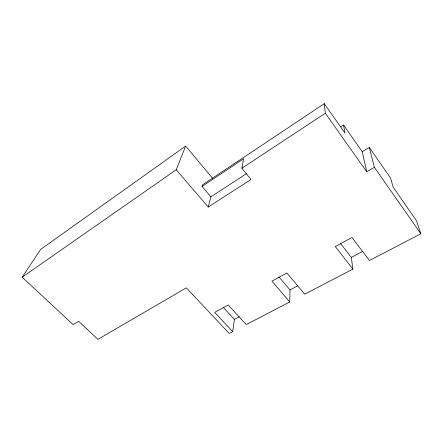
<?xml version="1.0" encoding="UTF-8"?>
<svg xmlns="http://www.w3.org/2000/svg" width="443" height="443" viewBox="0 0 443 443"><rect width="100%" height="100%" fill="white"/><g stroke="black" fill="none" stroke-linecap="round" stroke-linejoin="round"><path stroke-width="0.66" d="M212.784 178.529L185.639 146.052L40.684 249.398L22.15 277.191L73.161 324.647L78.638 321.291L97.897 339.349L186.331 287.85L229.192 333.446L232.691 331.624L214.694 312.381L228.25 304.983L246.225 324.592L289.772 301.943L289.988 289.927L278.863 276.836M232.691 331.624L234.391 319.397L223.35 307.431M208.227 207.031L250.976 179.515L241.878 168.224L243.611 158.771L202.041 186.448L210.885 196.847L208.227 207.031L176.214 169.774L185.639 146.052M202.041 186.448L202.517 184.847L324.254 103.651L344.964 133.094L343.541 125.009L340.639 126.864M22.15 277.191L176.214 169.774M241.878 168.224L325.323 113.27L324.254 103.651M210.885 196.847L246.646 173.556M369.335 147.403L374.374 167.31L366.76 171.812L362.247 151.722L369.335 147.403L390.482 177.953L393.246 187.295L416.509 220.747L420.85 233.777L369.462 260.501L351.969 237.481L335.307 246.568L352.894 269.117L304.706 294.174L286.903 272.982L271.913 281.161L289.772 301.943M234.391 319.397L239.192 316.85M289.988 289.927L297.857 285.757M352.894 269.117L351.299 257.433L362.601 251.441M340.457 243.412L351.299 257.433M325.323 113.27L366.76 171.812M374.374 167.31L420.85 233.777M343.541 125.009L362.247 151.722"/></g></svg>
